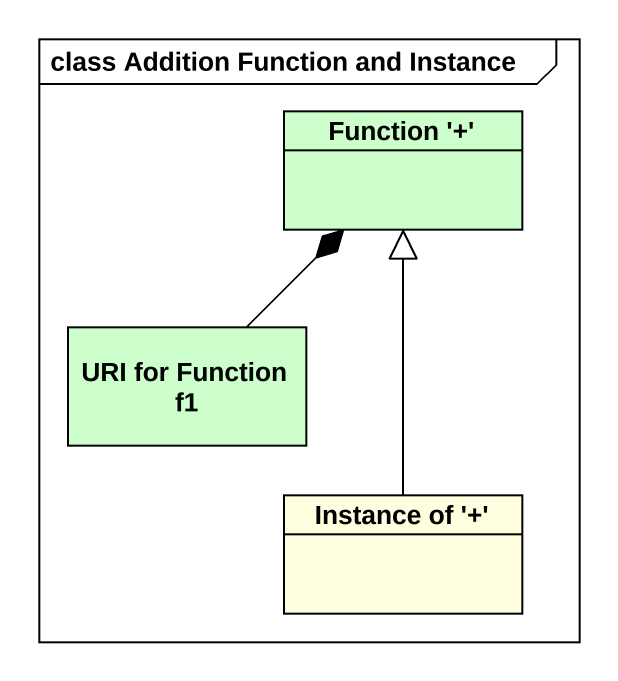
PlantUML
@startuml
mainframe class Addition Function and Instance
hide circle
hide empty members
class "Function '+'" as Function #CCFFCC
class "URI for Function f1" as URI_for_Function_f1 #CCFFCC
class "Instance of '+'" as Instance_of #FFFFE0
URI_for_Function_f1 -up-* Function
Instance_of -up-|> Function
@enduml
